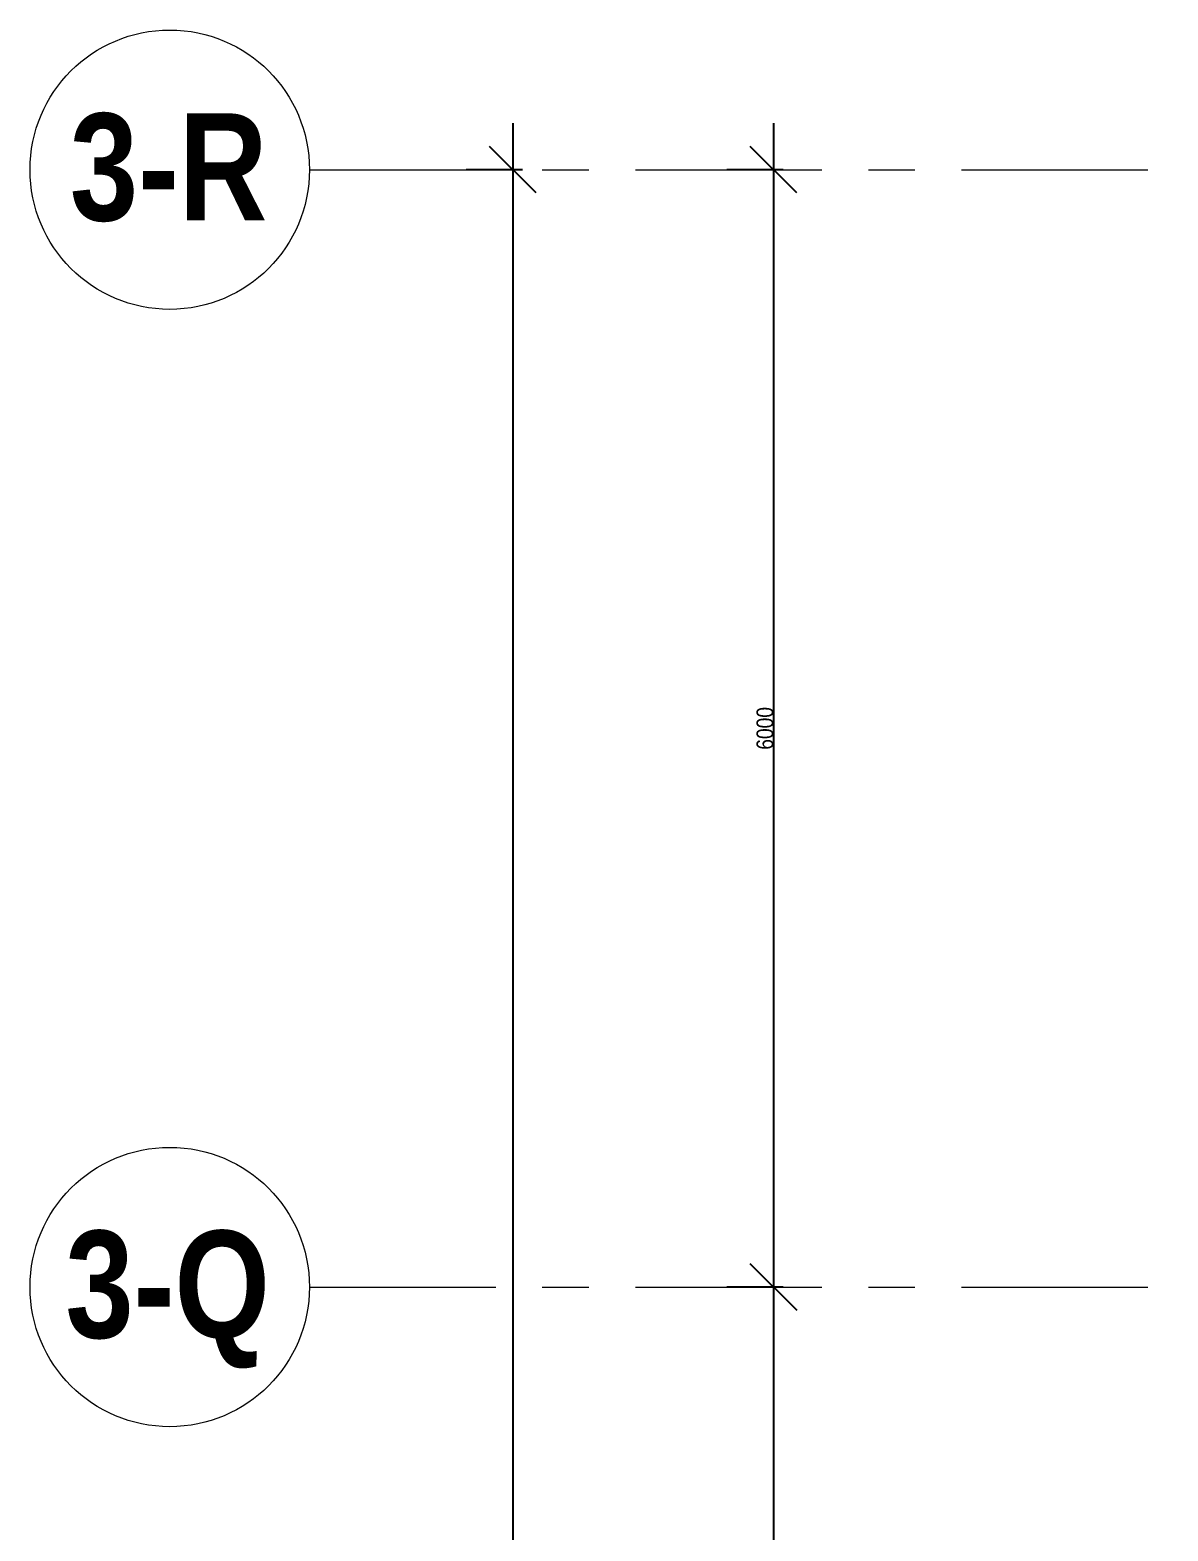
# Model space of a CAD drawing. Header units: millimetres. Extents: x -1834842 to 700335, y -490313101 to 518363.
# Drawn here: x -1249819 to -1243711, y 317059 to 325119 of the extents above; entities that cross this region are included whole.
import ezdxf

# ---------------------------------------------------------------- set-up
doc = ezdxf.new("R2010")
doc.units = ezdxf.units.MM
doc.header["$LTSCALE"] = 0.5
doc.header["$PDMODE"] = 3
doc.linetypes.add('IDA - Grid Line', pattern=[3500, 2000, -500, 500, -500])
doc.layers.get('0').update_dxf_attribs({"color": 8})
doc.layers.get('Defpoints').update_dxf_attribs({"color": 8})
doc.layers.add('0-LOWER ROOF', color=7, linetype='Continuous')
doc.layers.add('A-_ANOT----_D', color=7, linetype='Continuous', lineweight=9)
doc.layers.add('S-_ANOTGRID_E', color=7, linetype='Continuous', lineweight=9)
doc.layers.add('S-_ANOTGRID_E-1', color=9, linetype='IDA - Grid Line', lineweight=9, true_color=0x808080)
doc.styles.add('Arial Narrow_1', font='ARIALN.TTF', dxfattribs={"height": 90})
doc.styles.add('Arial Narrow_B', font='ARIALNB.TTF', dxfattribs={"height": 230})
doc.dimstyles.new('IDA_-_Arial_-_2_5mm_-_Black_-_Diagonal', dxfattribs={"dimscale": 304.8, "dimtxt": 639.644359, "dimasz": 0.82021, "dimexe": 0.82021, "dimexo": 0.410105, "dimgap": 0, "dimtad": 1, "dimdec": 0, "dimzin": 0, "dimdsep": 46, "dimtxsty": 'Arial Narrow_1', "dimblk1": 'OBLIQUE', "dimblk2": 'OBLIQUE', "dimsah": 1, "dimcen": 0.09, "dimdle": 0.82021, "dimadec": 6, "dimazin": 0, "dimtfac": 1, "dimtdec": 4, "dimtix": 1, "dimtmove": 0, "dimatfit": 3, "dimfxl": 1, "dimtvp": 1, "dimtolj": 1, "dimtzin": 0, "dimarcsym": 2})

# ---------------------------------------------------------------- blocks, each defined once
blk = doc.blocks.new('Grid - 3_0mm Dia-3628821-BLK 2 LOWER ROOF PLAN')
at = {"layer": 'S-_ANOTGRID_E', "color": 8}
blk.add_circle((0, 0), 3, dxfattribs=at)
blk = doc.blocks.new('_Oblique')
at = {"color": 0, "linetype": 'ByBlock', "lineweight": -2}
blk.add_line((-0.5, -0.5), (0.5, 0.5), dxfattribs=at)
blk = doc.blocks.new('*D698')
at = {"layer": 'A-_ANOT----_D', "color": 0, "lineweight": -2, "transparency": 16777216}
for p, q in [((-82770.8, -26502.4), (-82770.8, -33002.4)), ((-82719, -26752.4), (-83020.8, -26752.4)), ((-82719, -32752.4), (-83020.8, -32752.4))]:
    blk.add_line(p, q, dxfattribs=at)
at = {"layer": 'Defpoints', "color": 0, "transparency": 16777216}
for p in [(-82594, -26752.4), (-82770.8, -32752.4), (-82594, -32752.4)]:
    blk.add_point(p, dxfattribs=at)
at = {"layer": 'A-_ANOT----_D', "color": 0, "lineweight": -2, "transparency": 16777216, "xscale": 249.9999999999999, "yscale": 249.9999999999999, "zscale": 249.9999999999999}
for p, rotation in [((-82770.8, -26752.4), 90), ((-82770.8, -32752.4), 270)]:
    blk.add_blockref('_Oblique', p, dxfattribs=dict(at, rotation=rotation))
at = {"layer": 'A-_ANOT----_D', "color": 0, "transparency": 16777216, "insert": (-82816.8, -29752.4), "char_height": 90, "attachment_point": 5, "rotation": 90, "style": 'Arial Narrow_1'}
blk.add_mtext('\\A1;6000', dxfattribs=at)
blk = doc.blocks.new('*D699')
at = {"layer": 'A-_ANOT----_D', "color": 0, "lineweight": -2, "transparency": 16777216}
for p, q in [((-82770.8, -32502.4), (-82770.8, -39002.4)), ((-82719, -32752.4), (-83020.8, -32752.4)), ((-82719, -38752.4), (-83020.8, -38752.4))]:
    blk.add_line(p, q, dxfattribs=at)
at = {"layer": 'Defpoints', "color": 0, "transparency": 16777216}
for p in [(-82594, -32752.4), (-82770.8, -38752.4), (-82594, -38752.4)]:
    blk.add_point(p, dxfattribs=at)
at = {"layer": 'A-_ANOT----_D', "color": 0, "lineweight": -2, "transparency": 16777216, "xscale": 249.9999999999999, "yscale": 249.9999999999999, "zscale": 249.9999999999999}
for p, rotation in [((-82770.8, -32752.4), 90), ((-82770.8, -38752.4), 270)]:
    blk.add_blockref('_Oblique', p, dxfattribs=dict(at, rotation=rotation))
at = {"layer": 'A-_ANOT----_D', "color": 0, "transparency": 16777216, "insert": (-82816.8, -35752.4), "char_height": 90, "attachment_point": 5, "rotation": 90, "style": 'Arial Narrow_1'}
blk.add_mtext('\\A1;6000', dxfattribs=at)
blk = doc.blocks.new('*D713')
at = {"layer": 'A-_ANOT----_D', "color": 0, "lineweight": -2, "transparency": 16777216}
for p, q in [((-84170.9, -26502.4), (-84170.9, -130202.4)), ((-84119.2, -26752.4), (-84420.9, -26752.4)), ((-84119.2, -129952.4), (-84420.9, -129952.4))]:
    blk.add_line(p, q, dxfattribs=at)
at = {"layer": 'Defpoints', "color": 0, "transparency": 16777216}
for p in [(-83994.2, -26752.4), (-84170.9, -129952.4), (-83994.2, -129952.4)]:
    blk.add_point(p, dxfattribs=at)
at = {"layer": 'A-_ANOT----_D', "color": 0, "lineweight": -2, "transparency": 16777216, "xscale": 249.9999999999999, "yscale": 249.9999999999999, "zscale": 249.9999999999999}
for p, rotation in [((-84170.9, -26752.4), 90), ((-84170.9, -129952.4), 270)]:
    blk.add_blockref('_Oblique', p, dxfattribs=dict(at, rotation=rotation))
at = {"layer": 'A-_ANOT----_D', "color": 0, "transparency": 16777216, "insert": (-84216.9, -78352.4), "char_height": 90, "attachment_point": 5, "rotation": 90, "style": 'Arial Narrow_1'}
blk.add_mtext('\\A1;103200', dxfattribs=at)
blk = doc.blocks.new('BLK2-LOWER ROOF')
at = {"layer": 'S-_ANOTGRID_E-1', "color": 8}
for p, q in [((-85262, -26752.4), (-54403.5, -26752.4)), ((-85262, -32752.4), (-54403.5, -32752.4))]:
    blk.add_line(p, q, dxfattribs=at)
at = {"layer": 'S-_ANOTGRID_E', "color": 8, "xscale": 249.9999999999999, "yscale": 249.9999999999999, "zscale": 249.9999999999999, "rotation": 269.9999999999989}
for p in [(-86012, -26752.4), (-86012, -32752.4)]:
    blk.add_blockref('Grid - 3_0mm Dia-3628821-BLK 2 LOWER ROOF PLAN', p, dxfattribs=at)
at = {"layer": 'S-_ANOTGRID_E', "color": 8, "char_height": 575, "attachment_point": 1, "style": 'Arial Narrow_B'}
for s, insert, width in [('3-R', (-86548.4, -26450), 1262.658), ('3-Q', (-86572.2, -32450), 1322.784)]:
    blk.add_mtext(s, dxfattribs=dict(at, insert=insert, width=width))
at = {"layer": 'A-_ANOT----_D', "color": 8}
for base, p1, p2, override, picture, middle in [((-84170.9, -129952.4), (-83994.2, -26752.4), (-83994.2, -129952.4), {"dimpost": '<>', "dimfxl": 103200}, '*D713', (-84216.9, -78352.4)), ((-82770.8, -32752.4), (-82594, -26752.4), (-82594, -32752.4), {"dimpost": '<>', "dimfxl": 6000}, '*D698', (-82816.8, -29752.4)), ((-82770.8, -38752.4), (-82594, -32752.4), (-82594, -38752.4), {"dimpost": '<>', "dimfxl": 6000}, '*D699', (-82816.8, -35752.4))]:
    dim = blk.add_linear_dim(base=base, p1=p1, p2=p2, angle=90, dimstyle='IDA_-_Arial_-_2_5mm_-_Black_-_Diagonal', override=override, dxfattribs=at)
    dim.commit()
    dim.dimension.update_dxf_attribs({"geometry": picture, "text_midpoint": middle})

msp = doc.modelspace()

# ---------------------------------------------------------------- block references
at = {"layer": '0-LOWER ROOF', "color": 6}
msp.add_blockref('BLK2-LOWER ROOF', (-1163057.1, 351121.7), dxfattribs=at)

doc.saveas('drawing.dxf')
